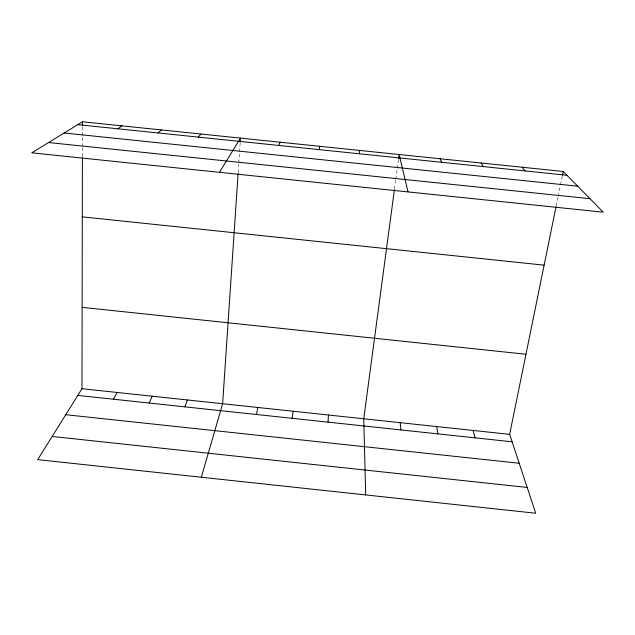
<?xml version="1.0" encoding="UTF-8"?>
<svg xmlns="http://www.w3.org/2000/svg" width="635" height="635" viewBox="0 0 635 635"><rect width="100%" height="100%" fill="white"/><g stroke="black" fill="none" stroke-linecap="round" stroke-linejoin="round"><path stroke-width="0.48" stroke-dasharray="3.17 2.38" d="M82.407 156.408L82.423 147.503M82.423 146.51L82.439 136.612M82.439 135.62L82.463 125.73M238.165 172.577L238.76 163.719M238.823 162.727L239.49 152.884M239.554 151.9L240.149 143.034M394.526 188.817L395.708 179.991M395.835 179.014L397.153 169.212M397.28 168.235L398.589 158.432M556.197 205.883L557.951 197.279M558.149 196.326L560.284 185.817M560.483 184.856L562.237 176.26"/><path stroke-width="0.95" d="M556.006 206.835L509.659 434.348L535.702 513.231L37.679 459.629L81.986 388.715L82.399 157.393M82.463 125.73L82.471 121.769L563.205 171.482L603.25 212.185L31.75 152.837L82.471 121.769M328.049 422.14L328.414 415.012M238.101 173.561L222.623 403.717L201.351 477.242M240.22 142.049L240.482 138.112L219.456 172.323M292.203 418.314L293.124 411.242M394.391 189.794L363.744 418.782L365.689 494.935M398.589 158.432L399.113 154.511L408.035 191.913M319.159 149.622L319.722 146.304M562.427 175.3L563.205 171.482M256.397 414.488L257.858 407.479M184.864 406.852L187.42 399.963M278.828 145.447L280.083 142.2M149.146 403.034L152.241 396.208M113.459 399.224L117.102 392.462M198.279 137.12L200.922 134.017M158.067 132.961L161.401 129.929M117.896 128.802L121.912 125.849M77.764 124.65L566.92 175.252M64.111 133.009L577.691 186.198M48.554 142.542L589.978 198.691M82.296 216.86L544.124 265.152M82.137 307.348L525.971 354.259M81.986 388.715L509.659 434.348M77.803 395.414L512.12 441.801M65.746 414.711L519.2 463.256M52.157 436.451L527.185 487.442M522.121 167.235L525.113 170.926M481.076 162.989L483.346 166.608M440.079 158.75L441.627 162.29M473.131 430.451L475.02 437.832M436.634 426.553L437.952 433.88M400.169 422.664L400.923 429.927M359.402 150.408L359.529 153.797"/></g></svg>
